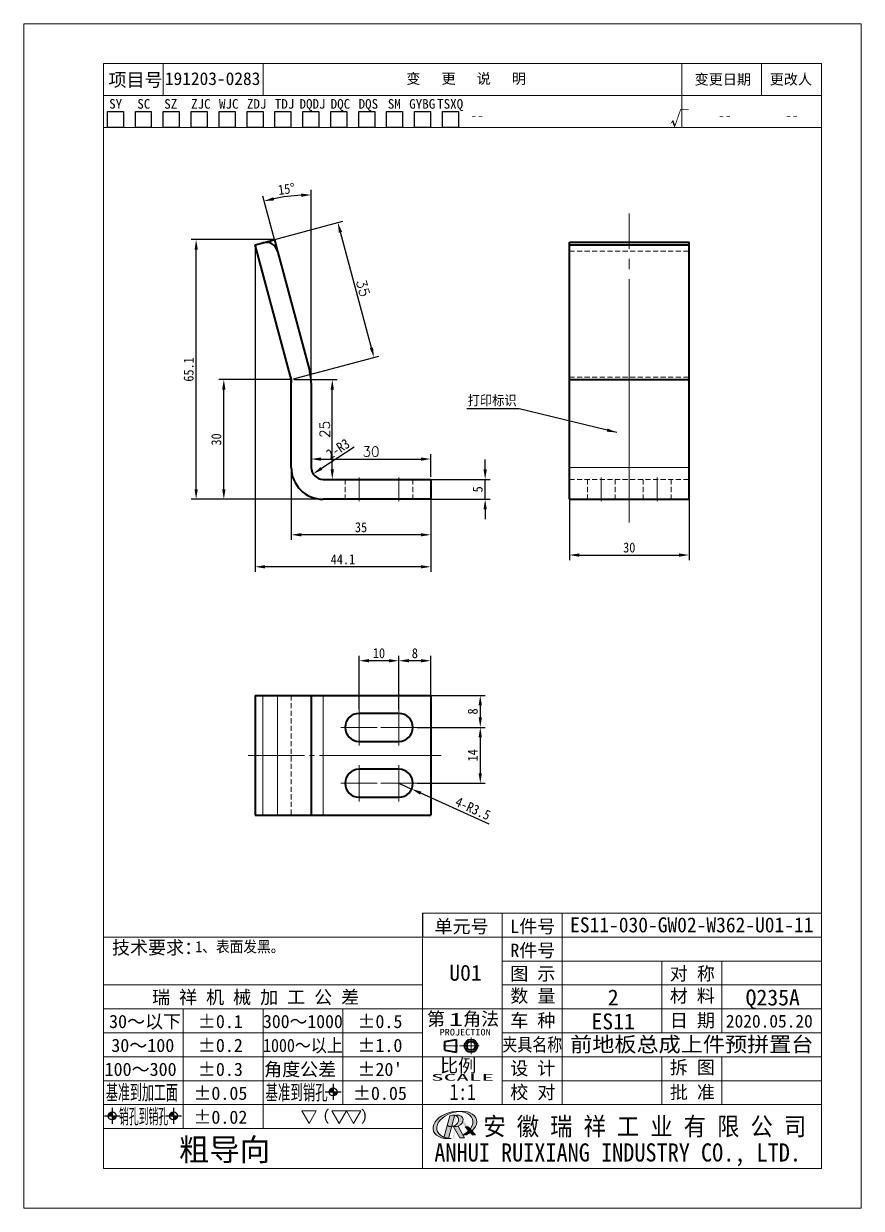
# Model space of a CAD drawing. Header units: millimetres. Extents: x -13336 to 61423, y -27528 to -3175.
# Drawn here: x -10968.9 to -10758.9, y -4819.5 to -4522.5 of the extents above; entities that cross this region are included whole.
import ezdxf
from ezdxf.enums import TextEntityAlignment as Align

# ---------------------------------------------------------------- set-up
doc = ezdxf.new("R2010")
doc.units = ezdxf.units.MM
for name, pattern in [('AM_ISO08W050x2', [9, 6, -0.75, 1.5, -0.75]), ('DASHDOT', [18.5, 12, -3, 0.5, -3]), ('SLD-中心线', [34.29, 30.48, -1.27, 1.27, -1.27]), ('SLD-实线', [0]), ('SLD-虚线', [1.905, 1.27, -0.635])]:
    doc.linetypes.add(name, pattern=pattern)
for name, color, linetype in [('08', 2, 'Continuous'), ('DIM', 2, 'Continuous'), ('尺寸线层', 2, 'SLD-实线')]:
    doc.layers.add(name, color=color, linetype=linetype)
for name, color, linetype, lineweight in [('UCS', 4, 'Continuous', 13), ('图框', 4, 'Continuous', 15), ('文字', 3, 'Continuous', 15), ('零件图A4打印', 252, 'Continuous', 15)]:
    doc.layers.add(name, color=color, linetype=linetype, lineweight=lineweight)
doc.styles.add('CHINA', font='', dxfattribs={"width": 0.9})
doc.styles.get("Standard").update_dxf_attribs({"font": 'txt', "bigfont": 'gbcbig.shx'})
doc.styles.get('CHINA').set_extended_font_data('SimSun')
doc.dimstyles.new('ISO-25', dxfattribs={"dimtxt": 2.5, "dimasz": 2.5, "dimexe": 1.25, "dimexo": 0.625, "dimtad": 1, "dimtxsty": 'Standard', "dimcen": 2.5, "dimadec": 0, "dimazin": 0, "dimtfac": 1, "dimtmove": 0, "dimatfit": 3, "dimfxl": 0, "dimarcsym": 0})
doc.dimstyles.new('ISO-25-1', dxfattribs={"dimtxt": 2.5, "dimasz": 2.5, "dimexe": 1.25, "dimexo": 0, "dimtad": 1, "dimdsep": 46, "dimtxsty": 'CHINA', "dimcen": 2.5, "dimclrd": 2, "dimclre": 2, "dimclrt": 2, "dimadec": 0, "dimazin": 0, "dimtfac": 1, "dimtmove": 0, "dimatfit": 3, "dimfxl": 0, "dimarcsym": 0})

# ---------------------------------------------------------------- blocks, each defined once
blk = doc.blocks.new('PIN_1')
h = blk.add_hatch(color=256)
h.paths.add_polyline_path([(0, 0.5, 0.414214), (-0.5, 0), (0, 0)])
h.paths.add_polyline_path([(0.5, 0), (0, 0), (0, -0.5, 0.414214)])
at = {"color": 1, "linetype": 'AM_ISO08W050x2'}
for p, q in [((0, 1), (0, -1)), ((-1, 0), (1, 0))]:
    blk.add_line(p, q, dxfattribs=at)
blk.add_circle((0, 0), 0.5)
blk = doc.blocks.new('Z$W@#30942B8A')
at = {"layer": '图框', "color": 4, "linetype": 'Continuous'}
for p, q in [((4.55, 0.11), (0, 7.99)), ((0, 7.99), (9.09, 7.99)), ((9.09, 7.99), (4.55, 0.11)), ((23.41, 0.11), (18.87, 7.99)), ((18.87, 7.99), (27.96, 7.99)), ((27.96, 7.99), (23.41, 0.11)), ((27.96, 7.99), (37.05, 7.99)), ((32.51, 0.11), (27.96, 7.99)), ((37.05, 7.99), (32.51, 0.11))]:
    blk.add_line(p, q, dxfattribs=at)
at = {"layer": '图框', "style": 'CHINA'}
blk.add_text('(    )', height=6.961, dxfattribs=at).set_placement((13.02, 1.68))
blk = doc.blocks.new('YU')
at = {"color": 2, "lineweight": 35, "ltscale": 0.304827}
for p, q in [((-6.6, 1.09), (-3.6, 1.6)), ((-6.6, -1.09), (-3.6, -1.6))]:
    blk.add_line(p, q, dxfattribs=at)
at = {"color": 7, "lineweight": 35, "ltscale": 0.013361}
blk.add_line((-6.6, 0.96), (-6.6, 1.09), dxfattribs=at)
at = {"color": 2, "lineweight": 35, "ltscale": 0.204928}
blk.add_line((-6.6, -1.09), (-6.6, 0.96), dxfattribs=at)
at = {"color": 7, "lineweight": 35, "ltscale": 0.019608}
blk.add_line((-3.6, 1.41), (-3.6, 1.6), dxfattribs=at)
at = {"color": 2, "lineweight": 35, "ltscale": 0.300725}
blk.add_line((-3.6, -1.6), (-3.6, 1.41), dxfattribs=at)
at = {"color": 1, "linetype": 'DASHDOT', "lineweight": 13, "ltscale": 0.416431}
blk.add_line((2.08, 0), (-3.4, 0), dxfattribs=at)
at = {"color": 1, "linetype": 'DASHDOT', "lineweight": 13, "ltscale": 0.416432}
blk.add_line((0, 2.08), (0, -2.08), dxfattribs=at)
at = {"color": 1, "linetype": 'DASHDOT', "lineweight": 13, "ltscale": 0.360631}
blk.add_line((-6.9, 0), (-3.3, 0), dxfattribs=at)
at = {"color": 2, "lineweight": 35}
for radius in [1.6, 1.09]:
    blk.add_circle((0, 0), radius, dxfattribs=at)
blk = doc.blocks.new('A4tukz')
at = {"layer": 'DIM', "color": 0}
blk.add_line((-100, 64), (-100, 58), dxfattribs=at)
at = {"layer": '图框', "color": 4}
for p, q in [((-165, 269), (-165, 277)), ((-140, 269), (-140, 277)), ((-140, 273), (-140, 277)), ((-35, 269), (-35, 277)), ((-15, 277), (-15, 269)), ((-135, 269), (-180, 269)), ((0, 269), (-135, 269)), ((-35, 269), (-35, 261)), ((0, 261), (-180, 261)), ((-80, 16), (-80, 64)), ((-65, 30), (-65, 64)), ((-180, 58), (-180, 0)), ((-100, 40), (-100, 58)), ((-100, 58), (-80, 58)), ((-80, 58), (0, 58)), ((-80, 52), (0, 52)), ((-25, 46), (-25, 52)), ((-100, 46), (-180, 46)), ((-180, 46), (-120, 46)), ((-80, 46), (0, 46)), ((-40, 38), (-40, 46)), ((-25, 38), (-25, 46)), ((-120, 40), (-180, 40)), ((-160, 10), (-160, 40)), ((-140, 10), (-140, 40)), ((-100, 40), (-120, 40)), ((-120, 16), (-120, 40)), ((-100, 34), (-100, 40)), ((-100, 40), (-80, 40)), ((-80, 40), (0, 40)), ((-40, 34), (-40, 38)), ((-25, 34), (-25, 38)), ((-120, 34), (-180, 34)), ((-100, 34), (-120, 34)), ((-100, 0), (-100, 34)), ((-80, 34), (0, 34)), ((-65, 16), (-65, 30)), ((-120, 28), (-180, 28)), ((-100, 28), (-80, 28)), ((-80, 28), (0, 28)), ((-40, 22), (-40, 28)), ((-25, 22), (-25, 28)), ((-120, 22), (-180, 22)), ((-100, 22), (-120, 22)), ((-80, 22), (0, 22)), ((-40, 16), (-40, 22)), ((-25, 16), (-25, 22)), ((-120, 16), (-180, 16)), ((-100, 16), (-120, 16)), ((-100, 16), (0, 16)), ((-120, 10), (-180, 10)), ((-100, 10), (-120, 10))]:
    blk.add_line(p, q, dxfattribs=at)
at = {"layer": '图框', "color": 0}
for p, q in [((-100, 64), (-80, 64)), ((-80, 64), (0, 64)), ((-100, 58), (-180, 58))]:
    blk.add_line(p, q, dxfattribs=at)
at = {"layer": '图框', "color": 4}
blk.add_lwpolyline([(0, 277), (-180, 277), (-180, 0), (0, 0)], close=True, dxfattribs=at)
at = {"layer": '文字', "color": 4}
blk.add_line((-40, 46), (-40, 52), dxfattribs=at)
at = {"layer": 'DIM', "color": 0}
blk.add_blockref('YU', (-87.85, 30.73), dxfattribs=at)
at = {"layer": 'DIM', "xscale": 2, "yscale": 2, "zscale": 2}
for p in [(-122.44, 19.17), (-177.78, 13.17), (-162.44, 13.17)]:
    blk.add_blockref('PIN_1', p, dxfattribs=at)
at = {"layer": '图框', "xscale": 0.4, "yscale": 0.4, "zscale": 0.4}
blk.add_blockref('Z$W@#30942B8A', (-130.28, 11.23), dxfattribs=at)
at = {"color": 4, "linetype": 'Continuous', "style": 'CHINA'}
for s, width, p, p2 in [('基准到加工面', 0.562035, (-179.38, 17.18), (-161.35, 17.18)), ('基准到销孔', 0.583055, (-139.38, 17.18), (-123.8, 17.18)), ('销孔到销孔', 0.460114, (-176.1, 11.18), (-163.8, 11.18))]:
    blk.add_text(s, height=3.759, dxfattribs=dict(at, width=width)).set_placement(p, p2, align=Align.FIT)
at = {"layer": 'UCS', "color": 4, "linetype": 'Continuous', "style": 'CHINA'}
for s, height, p in [('变   更   说   明', 2.5919, (-89.06, 271.93)), ('变更日期', 2.592, (-24.73, 271.75)), ('更改人', 2.592, (-7.67, 271.75))]:
    blk.add_text(s, height=height, dxfattribs=at).set_placement(p, align=Align.CENTER)
at = {"layer": '图框', "color": 4, "style": 'CHINA'}
for s, height, p in [('项目号', 3.314, (-171.96, 271.25)), ('单元号', 3.314, (-90.22, 59.02)), ('L件号', 3.314, (-72.35, 59.02)), ('技术要求：', 3.314, (-166.56, 53.71)), ('R件号', 3.314, (-72.35, 53.02)), ('图 示', 3.314, (-72.35, 47.18)), ('  瑞 祥 机 械 加 工 公 差', 3.3144, (-144.11, 41.28)), ('数 量', 3.314, (-72.35, 41.62)), (' 30～以下', 3.314, (-170.69, 35.19)), ('%%P0.1', 3.314, (-150.69, 35.19)), ('%%P0.5', 3.314, (-110.69, 35.19)), ('车 种', 3.314, (-72.35, 35.45)), ('%%P0.2', 3.314, (-150.69, 29.19)), ('%%P1.0', 3.314, (-110.69, 29.19)), (' 30～100', 3.314, (-171.27, 29.19)), ('%%P0.3', 3.314, (-150.69, 23.19)), ('角度公差', 3.314, (-130.69, 23.19)), ("%%P20'", 3.314, (-110.69, 23.19)), ('拆 图', 3.314, (-32.35, 23.68)), ('100～300', 3.314, (-170.69, 23.19)), ('%%P0.05', 3.314, (-150.69, 17.19)), ('%%P0.05', 3.314, (-110.69, 17.19)), ('批 准', 3.314, (-32.35, 17.45)), ('%%P0.02', 3.314, (-150.69, 11.19))]:
    blk.add_text(s, height=height, dxfattribs=at).set_placement(p, align=Align.CENTER)
for s, p in [('第  角法', (-98.87, 35.83)), ('比例', (-95.59, 24.09))]:
    blk.add_text(s, height=3.314, dxfattribs=at).set_placement(p)
at = {"layer": '图框', "color": 2, "style": 'CHINA', "width": 1.50449}
blk.add_text('1', height=3.31, dxfattribs=at).set_placement((-93.4, 35.71), (-89.86, 35.71), align=Align.FIT)
at = {"layer": '图框', "color": 4, "style": 'CHINA'}
for s, height, width, p, p2 in [('300～1000', 3.314, 0.942845, (-140, 35.19), (-120, 35.19)), ('1000～以上', 3.314, 0.84856, (-140, 29.19), (-120, 29.19)), ('PROJECTION', 1.657, 1.087064, (-95.73, 33.34), (-82.92, 33.34)), ('SCALE', 1.657, 2.678056, (-97.86, 22), (-82.08, 22))]:
    blk.add_text(s, height=height, dxfattribs=dict(at, width=width)).set_placement(p, p2, align=Align.FIT)
at = {"layer": '图框', "color": 1, "style": 'CHINA', "width": 0.9}
blk.add_text('安 徽 瑞 祥 工 业 有 限 公 司', height=4.5502, dxfattribs=at).set_placement((-84.75, 8.27))
at = {"layer": '图框', "color": 3, "style": 'CHINA', "width": 0.9}
blk.add_text('ANHUI RUIXIANG INDUSTRY CO., LTD.', height=4.5502, dxfattribs=at).set_placement((-97.05, 1.73))
blk = doc.blocks.new('徽标')
at = {"layer": '图框'}
h = blk.add_hatch(color=1, dxfattribs=at)
edge = h.paths.add_edge_path()
edge.add_ellipse((1.2, 9.46), major_axis=(11.5, 3.22), ratio=0.632757, start_angle=75.02328, end_angle=243.80597, ccw=False)
edge.add_ellipse((-1.05, 9.37), major_axis=(11.5, 3.22), ratio=0.632757, start_angle=63.80597, end_angle=246.05896)
edge.add_line((-3.85, 1.41), (-3.83, 1.41))
edge.add_ellipse((-1.05, 9.37), major_axis=(11.5, 3.22), ratio=0.632757, start_angle=246.12301, end_angle=255.02328)
edge = h.paths.add_edge_path()
edge.add_ellipse((1.2, 9.46), major_axis=(11.5, 3.22), ratio=0.632757, start_angle=-50.27955, end_angle=64.13426)
edge.add_line((4.38, 17.41), (3.6, 17.41))
edge.add_ellipse((1.2, 9.46), major_axis=(11.5, 3.22), ratio=0.632757, start_angle=68.04771, end_angle=75.02328)
edge.add_ellipse((-1.05, 9.37), major_axis=(11.5, 3.22), ratio=0.632757, start_angle=-40.39597, end_angle=63.80597, ccw=False)
edge.add_line((9.03, 7.11), (10.11, 5.93))
h = blk.add_hatch(color=1, dxfattribs=at)
edge = h.paths.add_edge_path()
edge.add_ellipse((1.06, 11.83), major_axis=(3.6, 1.69), ratio=0.808996, start_angle=440.15363, end_angle=446.82189, ccw=False)
edge.add_ellipse((-1.56, 11.83), major_axis=(3.6, 1.69), ratio=0.808996, start_angle=399.75547, end_angle=450)
edge.add_line((-2.92, 14.75), (-6.25, 2.29))
edge.add_ellipse((1.2, 9.46), major_axis=(11.5, 3.22), ratio=0.632757, start_angle=220.3275, end_angle=235.24457)
edge.add_line((-3.68, 1.64), (-0.1, 14.84))
edge = h.paths.add_edge_path()
edge.add_ellipse((1.06, 11.83), major_axis=(3.6, 1.69), ratio=0.808996, start_angle=219.82174, end_angle=262.64955, ccw=False)
edge.add_line((-0.83, 8.67), (2.97, 1.85))
edge.add_line((2.97, 1.85), (5.79, 1.85))
edge.add_line((5.79, 1.85), (1.96, 8.73))
edge = h.paths.add_edge_path()
edge.add_ellipse((1.06, 11.83), major_axis=(3.6, 1.69), ratio=0.808996, start_angle=262.64955, end_angle=440.15363)
edge.add_ellipse((-1.56, 11.83), major_axis=(3.6, 1.69), ratio=0.808996, start_angle=260.19411, end_angle=399.75547, ccw=False)
edge.add_line((-0.83, 8.68), (-0.83, 8.67))
edge.add_ellipse((1.06, 11.83), major_axis=(3.6, 1.69), ratio=0.808996, start_angle=219.82174, end_angle=262.64955)
h = blk.add_hatch(color=1, dxfattribs=at)
edge = h.paths.add_edge_path()
edge.add_ellipse((-1.56, 11.83), major_axis=(3.6, 1.69), ratio=0.808996, start_angle=245.34359, end_angle=260.15363)
edge.add_ellipse((1.06, 11.83), major_axis=(3.6, 1.69), ratio=0.808996, start_angle=204.31881, end_angle=219.75547, ccw=False)
edge.add_line((-1.66, 9.1), (-1.82, 8.48))
h = blk.add_hatch(color=1, dxfattribs=at)
edge = h.paths.add_edge_path()
edge.add_line((7.91, 8.34), (6.1, 8.34))
edge.add_line((6.1, 8.34), (8.14, 6.1))
edge.add_ellipse((-1.05, 9.37), major_axis=(11.5, 3.22), ratio=0.632757, start_angle=-48.16456, end_angle=-40.39597)
edge.add_line((9.03, 7.11), (7.91, 8.34))
edge = h.paths.add_edge_path()
edge.add_ellipse((1.2, 9.46), major_axis=(11.5, 3.22), ratio=0.632757, start_angle=-57.50566, end_angle=-50.27955)
edge.add_line((10.11, 5.93), (9.03, 7.11))
edge.add_ellipse((-1.05, 9.37), major_axis=(11.5, 3.22), ratio=0.632757, start_angle=-48.16456, end_angle=-40.39597, ccw=False)
edge.add_line((8.14, 6.1), (9.09, 5.06))
edge = h.paths.add_edge_path()
edge.add_ellipse((1.2, 9.46), major_axis=(11.5, 3.22), ratio=0.632757, start_angle=-57.50566, end_angle=-50.27955, ccw=False)
edge.add_line((9.09, 5.06), (10.36, 3.67))
edge.add_line((10.36, 3.67), (12.17, 3.67))
edge.add_line((12.17, 3.67), (10.11, 5.93))
edge = h.paths.add_edge_path()
edge.add_ellipse((-1.05, 9.37), major_axis=(11.5, 3.22), ratio=0.632757, start_angle=-69.65146, end_angle=-48.16456, ccw=False)
edge.add_line((4.86, 3.67), (6.94, 3.67))
edge.add_ellipse((1.2, 9.46), major_axis=(11.5, 3.22), ratio=0.632757, start_angle=-70.58976, end_angle=-57.50566)
edge.add_line((9.09, 5.06), (8.14, 6.1))
at = {"layer": '图框', "color": 1}
for p, q in [((-2.92, 14.75), (-6.36, 1.85)), ((-0.1, 14.84), (-3.74, 1.41)), ((-0.83, 8.68), (2.97, 1.85)), ((1.96, 8.73), (5.79, 1.85)), ((6.1, 8.34), (10.36, 3.67)), ((6.1, 8.34), (7.91, 8.34)), ((7.91, 8.34), (12.17, 3.67)), ((2.97, 1.85), (5.79, 1.85)), ((4.86, 3.67), (6.94, 3.67)), ((10.36, 3.67), (12.17, 3.67))]:
    blk.add_line(p, q, dxfattribs=at)
for centre, major_axis, ratio, start_param, end_param in [((-1.05, 9.37), (11.5, 3.22), 0.632757, -1.215647, 4.450996), ((1.2, 9.46), (11.5, 3.22), 0.632757, -1.232024, 4.255217), ((-1.56, 11.83), (3.6, 1.69), 0.808996, 3.550583, 7.853982), ((1.06, 11.83), (3.6, 1.69), 0.808996, 3.566036, 7.798513)]:
    blk.add_ellipse(centre, major_axis=major_axis, ratio=ratio, start_param=start_param, end_param=end_param, dxfattribs=at)
blk = doc.blocks.new('设变图纸变更2')
at = {"layer": 'DIM', "color": 6}
for points in [[(0, 4), (4, 4), (4, 0), (0, 0)], [(7, 4), (11, 4), (11, 0), (7, 0)], [(14, 4), (18, 4), (18, 0), (14, 0)], [(21, 4), (25, 4), (25, 0), (21, 0)], [(28, 4), (32, 4), (32, 0), (28, 0)], [(35, 4), (39, 4), (39, 0), (35, 0)], [(42, 4), (46, 4), (46, 0), (42, 0)], [(49, 4), (53, 4), (53, 0), (49, 0)], [(56, 4), (60, 4), (60, 0), (56, 0)], [(63, 4), (67, 4), (67, 0), (63, 0)], [(70, 4), (74, 4), (74, 0), (70, 0)], [(77, 4), (81, 4), (81, 0), (77, 0)], [(84, 4), (88, 4), (88, 0), (84, 0)]]:
    blk.add_lwpolyline(points, close=True, dxfattribs=at)
at = {"layer": '文字', "color": 6, "linetype": 'Continuous', "style": 'CHINA'}
for s, p in [('SY', (2.05, 4.71)), ('SC', (9.11, 4.69)), ('SZ', (15.86, 4.69)), ('ZJC', (23.41, 4.69)), ('WJC', (30.41, 4.69)), ('ZDJ', (37.41, 4.69)), ('TDJ', (44.41, 4.69)), ('DQDJ', (51.41, 4.69)), ('DQC', (58.41, 4.69)), ('DQS', (65.41, 4.69)), ('SM', (71.92, 4.69)), ('GYBG', (78.92, 4.69)), ('TSXQ', (85.92, 4.69))]:
    blk.add_text(s, height=2.4, dxfattribs=at).set_placement(p, align=Align.CENTER)
blk = doc.blocks.new('*D58')
at = {"layer": '08', "color": 2, "lineweight": -2, "transparency": 16777216}
for p, q in [((-10910.89, -4577.94), (-10910.89, -4659.92)), ((-10866.83, -4641.75), (-10866.83, -4659.92)), ((-10869.33, -4658.67), (-10908.39, -4658.67))]:
    blk.add_line(p, q, dxfattribs=at)
at = {"layer": '08', "color": 2, "transparency": 16777216}
for points in [[(-10908.39, -4658.26), (-10908.39, -4659.09), (-10910.89, -4658.67)], [(-10869.33, -4658.26), (-10869.33, -4659.09), (-10866.83, -4658.67)]]:
    blk.add_solid(points, dxfattribs=at)
at = {"layer": 'Defpoints', "color": 0, "transparency": 16777216}
for p in [(-10910.89, -4577.94), (-10866.83, -4641.75), (-10910.89, -4658.67)]:
    blk.add_point(p, dxfattribs=at)
at = {"layer": '08', "color": 2, "transparency": 16777216, "insert": (-10888.86, -4656.8), "char_height": 2.5, "attachment_point": 5, "style": 'CHINA'}
blk.add_mtext('44.1', dxfattribs=at)
blk = doc.blocks.new('*D59')
at = {"layer": '08', "color": 2, "lineweight": -2, "transparency": 16777216}
for p, q in [((-10906.06, -4576.65), (-10926.92, -4576.65)), ((-10925.67, -4639.25), (-10925.67, -4579.15)), ((-10893.83, -4641.75), (-10926.92, -4641.75))]:
    blk.add_line(p, q, dxfattribs=at)
at = {"layer": '08', "color": 2, "transparency": 16777216}
for points in [[(-10926.08, -4579.15), (-10925.25, -4579.15), (-10925.67, -4576.65)], [(-10926.08, -4639.25), (-10925.25, -4639.25), (-10925.67, -4641.75)]]:
    blk.add_solid(points, dxfattribs=at)
at = {"layer": 'Defpoints', "color": 0, "transparency": 16777216}
for p in [(-10925.67, -4576.65), (-10906.06, -4576.65), (-10893.83, -4641.75)]:
    blk.add_point(p, dxfattribs=at)
at = {"layer": '08', "color": 2, "transparency": 16777216, "insert": (-10927.54, -4609.2), "char_height": 2.5, "attachment_point": 5, "rotation": 90, "style": 'CHINA'}
blk.add_mtext('65.1', dxfattribs=at)
blk = doc.blocks.new('*D60')
at = {"layer": '08', "color": 2, "lineweight": -2, "transparency": 16777216}
for p, q in [((-10832.08, -4641.75), (-10832.08, -4656.98)), ((-10802.08, -4641.75), (-10802.08, -4656.98)), ((-10829.58, -4655.73), (-10804.58, -4655.73))]:
    blk.add_line(p, q, dxfattribs=at)
at = {"layer": '08', "color": 2, "transparency": 16777216}
for points in [[(-10829.58, -4655.31), (-10829.58, -4656.15), (-10832.08, -4655.73)], [(-10804.58, -4655.31), (-10804.58, -4656.15), (-10802.08, -4655.73)]]:
    blk.add_solid(points, dxfattribs=at)
at = {"layer": 'Defpoints', "color": 0, "transparency": 16777216}
for p in [(-10832.08, -4641.75), (-10802.08, -4641.75), (-10802.08, -4655.73)]:
    blk.add_point(p, dxfattribs=at)
at = {"layer": '08', "color": 2, "transparency": 16777216, "insert": (-10817.08, -4653.85), "char_height": 2.5, "attachment_point": 5, "style": 'CHINA'}
blk.add_mtext('30', dxfattribs=at)
blk = doc.blocks.new('*D61')
at = {"layer": '08', "color": 2, "lineweight": -2, "transparency": 16777216}
for p, q in [((-10853.2, -4634.25), (-10853.2, -4631.75)), ((-10866.83, -4636.75), (-10851.95, -4636.75)), ((-10853.2, -4641.75), (-10853.2, -4636.75)), ((-10866.83, -4641.75), (-10851.95, -4641.75)), ((-10853.2, -4644.25), (-10853.2, -4646.75))]:
    blk.add_line(p, q, dxfattribs=at)
at = {"layer": '08', "color": 2, "transparency": 16777216}
for points in [[(-10853.62, -4634.25), (-10852.79, -4634.25), (-10853.2, -4636.75)], [(-10853.62, -4644.25), (-10852.79, -4644.25), (-10853.2, -4641.75)]]:
    blk.add_solid(points, dxfattribs=at)
at = {"layer": 'Defpoints', "color": 0, "transparency": 16777216}
for p in [(-10866.83, -4636.75), (-10853.2, -4636.75), (-10866.83, -4641.75)]:
    blk.add_point(p, dxfattribs=at)
at = {"layer": '08', "color": 2, "transparency": 16777216, "insert": (-10855.08, -4639.25), "char_height": 2.5, "attachment_point": 5, "rotation": 90, "style": 'CHINA'}
blk.add_mtext('5', dxfattribs=at)
blk = doc.blocks.new('*D62')
at = {"layer": '08', "color": 2, "lineweight": -2, "transparency": 16777216}
for p, q in [((-10901.83, -4633.75), (-10901.83, -4651.9)), ((-10866.83, -4641.75), (-10866.83, -4651.9)), ((-10869.33, -4650.65), (-10899.33, -4650.65))]:
    blk.add_line(p, q, dxfattribs=at)
at = {"layer": '08', "color": 2, "transparency": 16777216}
for points in [[(-10899.33, -4650.23), (-10899.33, -4651.06), (-10901.83, -4650.65)], [(-10869.33, -4650.23), (-10869.33, -4651.06), (-10866.83, -4650.65)]]:
    blk.add_solid(points, dxfattribs=at)
at = {"layer": 'Defpoints', "color": 0, "transparency": 16777216}
for p in [(-10901.83, -4633.75), (-10866.83, -4641.75), (-10901.83, -4650.65)]:
    blk.add_point(p, dxfattribs=at)
at = {"layer": '08', "color": 2, "transparency": 16777216, "insert": (-10884.33, -4648.77), "char_height": 2.5, "attachment_point": 5, "style": 'CHINA'}
blk.add_mtext('35', dxfattribs=at)
blk = doc.blocks.new('*D7')
at = {"layer": '08', "color": 2, "lineweight": -2, "transparency": 16777216}
for p, q in [((-10901.83, -4611.75), (-10919.98, -4611.75)), ((-10918.73, -4639.25), (-10918.73, -4614.25)), ((-10893.83, -4641.75), (-10919.98, -4641.75))]:
    blk.add_line(p, q, dxfattribs=at)
at = {"layer": '08', "color": 2, "transparency": 16777216}
for points in [[(-10919.15, -4614.25), (-10918.31, -4614.25), (-10918.73, -4611.75)], [(-10919.15, -4639.25), (-10918.31, -4639.25), (-10918.73, -4641.75)]]:
    blk.add_solid(points, dxfattribs=at)
at = {"layer": 'Defpoints', "color": 0, "transparency": 16777216}
for p in [(-10918.73, -4611.75), (-10901.83, -4611.75), (-10893.83, -4641.75)]:
    blk.add_point(p, dxfattribs=at)
at = {"layer": '08', "color": 2, "transparency": 16777216, "insert": (-10920.6, -4626.75), "char_height": 2.5, "attachment_point": 5, "rotation": 90, "style": 'CHINA'}
blk.add_mtext('30', dxfattribs=at)
blk = doc.blocks.new('*D63')
at = {"layer": '08', "color": 2, "lineweight": -2, "transparency": 16777216}
for p, q in [((-10896.83, -4611.09), (-10896.83, -4564.19)), ((-10906.06, -4576.65), (-10908.97, -4565.79))]:
    blk.add_line(p, q, dxfattribs=at)
blk.add_arc((-10896.83, -4611.09), 45.66, 93.1378, 101.8623, dxfattribs=at)
at = {"layer": '08', "color": 2, "transparency": 16777216}
for points in [[(-10906.12, -4566.82), (-10906.31, -4566.01), (-10908.65, -4566.99)], [(-10899.34, -4565.09), (-10899.32, -4565.92), (-10896.83, -4565.44)]]:
    blk.add_solid(points, dxfattribs=at)
at = {"layer": 'Defpoints', "color": 0, "transparency": 16777216}
for p in [(-10900.81, -4565.61), (-10906.06, -4576.65), (-10897.2, -4609.69), (-10896.83, -4612.54), (-10896.83, -4633.75)]:
    blk.add_point(p, dxfattribs=at)
at = {"layer": '08', "color": 2, "transparency": 16777216, "insert": (-10903.03, -4563.97), "char_height": 2.5, "attachment_point": 5, "rotation": 7.5, "style": 'CHINA'}
blk.add_mtext('15°', dxfattribs=at)
blk = doc.blocks.new('*D8')
at = {"layer": '08', "color": 2, "lineweight": -2, "transparency": 16777216}
blk.add_line((-10886.05, -4628.68), (-10894.25, -4634.02), dxfattribs=at)
at = {"layer": '08', "color": 2, "transparency": 16777216}
blk.add_solid([(-10894.48, -4633.68), (-10894.02, -4634.37), (-10896.34, -4635.39)], dxfattribs=at)
at = {"layer": 'Defpoints', "color": 0, "transparency": 16777216}
for p in [(-10896.34, -4635.39), (-10893.83, -4633.75)]:
    blk.add_point(p, dxfattribs=at)
at = {"layer": '08', "color": 2, "transparency": 16777216, "insert": (-10890.13, -4629.1), "char_height": 2.5, "attachment_point": 5, "rotation": 33.1318, "style": 'CHINA'}
blk.add_mtext('2-R3', dxfattribs=at)
blk = doc.blocks.new('*D64')
at = {"layer": '08', "color": 2, "lineweight": -2, "transparency": 16777216}
for p, q in [((-10866.83, -4690.94), (-10853.18, -4690.94)), ((-10854.43, -4693.44), (-10854.43, -4696.44)), ((-10870.28, -4698.94), (-10853.18, -4698.94))]:
    blk.add_line(p, q, dxfattribs=at)
at = {"layer": '08', "color": 2, "transparency": 16777216}
for points in [[(-10854.85, -4693.44), (-10854.02, -4693.44), (-10854.43, -4690.94)], [(-10854.85, -4696.44), (-10854.02, -4696.44), (-10854.43, -4698.94)]]:
    blk.add_solid(points, dxfattribs=at)
at = {"layer": 'Defpoints', "color": 0, "transparency": 16777216}
for p in [(-10866.83, -4690.94), (-10870.28, -4698.94), (-10854.43, -4698.94)]:
    blk.add_point(p, dxfattribs=at)
at = {"layer": '08', "color": 2, "transparency": 16777216, "insert": (-10856.31, -4694.94), "char_height": 2.5, "attachment_point": 5, "rotation": 90, "style": 'CHINA'}
blk.add_mtext('8', dxfattribs=at)
blk = doc.blocks.new('*D65')
at = {"layer": '08', "color": 2, "lineweight": -2, "transparency": 16777216}
for p, q in [((-10870.28, -4698.94), (-10853.18, -4698.94)), ((-10854.43, -4701.44), (-10854.43, -4710.44)), ((-10870.28, -4712.94), (-10853.18, -4712.94))]:
    blk.add_line(p, q, dxfattribs=at)
at = {"layer": '08', "color": 2, "transparency": 16777216}
for points in [[(-10854.85, -4701.44), (-10854.02, -4701.44), (-10854.43, -4698.94)], [(-10854.85, -4710.44), (-10854.02, -4710.44), (-10854.43, -4712.94)]]:
    blk.add_solid(points, dxfattribs=at)
at = {"layer": 'Defpoints', "color": 0, "transparency": 16777216}
for p in [(-10870.28, -4698.94), (-10870.28, -4712.94), (-10854.43, -4712.94)]:
    blk.add_point(p, dxfattribs=at)
at = {"layer": '08', "color": 2, "transparency": 16777216, "insert": (-10856.31, -4705.94), "char_height": 2.5, "attachment_point": 5, "rotation": 90, "style": 'CHINA'}
blk.add_mtext('14', dxfattribs=at)
blk = doc.blocks.new('*D66')
at = {"layer": '08', "color": 2, "lineweight": -2, "transparency": 16777216}
for p, q in [((-10874.83, -4694.39), (-10874.83, -4680.98)), ((-10869.33, -4682.23), (-10872.33, -4682.23)), ((-10866.83, -4690.94), (-10866.83, -4680.98))]:
    blk.add_line(p, q, dxfattribs=at)
at = {"layer": '08', "color": 2, "transparency": 16777216}
for points in [[(-10872.33, -4681.81), (-10872.33, -4682.64), (-10874.83, -4682.23)], [(-10869.33, -4681.81), (-10869.33, -4682.64), (-10866.83, -4682.23)]]:
    blk.add_solid(points, dxfattribs=at)
at = {"layer": 'Defpoints', "color": 0, "transparency": 16777216}
for p in [(-10874.83, -4682.23), (-10866.83, -4690.94), (-10874.83, -4694.39)]:
    blk.add_point(p, dxfattribs=at)
at = {"layer": '08', "color": 2, "transparency": 16777216, "insert": (-10870.83, -4680.35), "char_height": 2.5, "attachment_point": 5, "style": 'CHINA'}
blk.add_mtext('8', dxfattribs=at)
blk = doc.blocks.new('*D67')
at = {"layer": '08', "color": 2, "lineweight": -2, "transparency": 16777216}
for p, q in [((-10884.83, -4694.39), (-10884.83, -4680.98)), ((-10877.33, -4682.23), (-10882.33, -4682.23)), ((-10874.83, -4694.39), (-10874.83, -4680.98))]:
    blk.add_line(p, q, dxfattribs=at)
at = {"layer": '08', "color": 2, "transparency": 16777216}
for points in [[(-10882.33, -4681.81), (-10882.33, -4682.64), (-10884.83, -4682.23)], [(-10877.33, -4681.81), (-10877.33, -4682.64), (-10874.83, -4682.23)]]:
    blk.add_solid(points, dxfattribs=at)
at = {"layer": 'Defpoints', "color": 0, "transparency": 16777216}
for p in [(-10884.83, -4682.23), (-10884.83, -4694.39), (-10874.83, -4694.39)]:
    blk.add_point(p, dxfattribs=at)
at = {"layer": '08', "color": 2, "transparency": 16777216, "insert": (-10879.83, -4680.35), "char_height": 2.5, "attachment_point": 5, "style": 'CHINA'}
blk.add_mtext('10', dxfattribs=at)
blk = doc.blocks.new('*D9')
at = {"layer": '08', "color": 2, "lineweight": -2, "transparency": 16777216}
for p, q in [((-10874.83, -4712.94), (-10871.64, -4714.39)), ((-10852.24, -4723.16), (-10869.36, -4715.42))]:
    blk.add_line(p, q, dxfattribs=at)
at = {"layer": '08', "color": 2, "transparency": 16777216}
blk.add_solid([(-10869.19, -4715.04), (-10869.53, -4715.79), (-10871.64, -4714.39)], dxfattribs=at)
at = {"layer": 'Defpoints', "color": 0, "transparency": 16777216}
for p in [(-10874.83, -4712.94), (-10871.64, -4714.39)]:
    blk.add_point(p, dxfattribs=at)
at = {"layer": '08', "color": 2, "transparency": 16777216, "insert": (-10856.27, -4719.28), "char_height": 2.5, "attachment_point": 5, "rotation": 335.6679, "style": 'CHINA'}
blk.add_mtext('4-R3.5', dxfattribs=at)
blk = doc.blocks.new('*D274')
at = {"color": 0, "lineweight": -2, "transparency": 16777216}
for p, q in [((-10910.28, -4577.78), (-10888.93, -4572.06)), ((-10881.72, -4603.78), (-10889.49, -4574.8)), ((-10901.23, -4611.59), (-10879.87, -4605.87))]:
    blk.add_line(p, q, dxfattribs=at)
at = {"color": 0, "transparency": 16777216}
for points in [[(-10889.09, -4574.69), (-10889.89, -4574.91), (-10890.14, -4572.38)], [(-10881.32, -4603.67), (-10882.13, -4603.88), (-10881.08, -4606.19)]]:
    blk.add_solid(points, dxfattribs=at)
at = {"layer": 'Defpoints', "color": 0, "transparency": 16777216}
for p in [(-10890.14, -4572.38), (-10910.89, -4577.94), (-10901.83, -4611.75)]:
    blk.add_point(p, dxfattribs=at)
at = {"color": 0, "transparency": 16777216, "insert": (-10883.8, -4588.8), "char_height": 2.5, "attachment_point": 5, "rotation": 285.0007}
blk.add_mtext('35', dxfattribs=at)
blk = doc.blocks.new('*D275')
at = {"color": 0, "lineweight": -2, "transparency": 16777216}
for p, q in [((-10901.2, -4611.75), (-10890.28, -4611.75)), ((-10891.53, -4634.25), (-10891.53, -4614.25)), ((-10893.2, -4636.75), (-10890.28, -4636.75))]:
    blk.add_line(p, q, dxfattribs=at)
at = {"color": 0, "transparency": 16777216}
for points in [[(-10891.95, -4614.25), (-10891.12, -4614.25), (-10891.53, -4611.75)], [(-10891.95, -4634.25), (-10891.12, -4634.25), (-10891.53, -4636.75)]]:
    blk.add_solid(points, dxfattribs=at)
at = {"layer": 'Defpoints', "color": 0, "transparency": 16777216}
for p in [(-10901.83, -4611.75), (-10891.53, -4611.75), (-10893.83, -4636.75)]:
    blk.add_point(p, dxfattribs=at)
at = {"color": 0, "transparency": 16777216, "insert": (-10893.41, -4624.25), "char_height": 2.5, "attachment_point": 5, "rotation": 90}
blk.add_mtext('25', dxfattribs=at)
blk = doc.blocks.new('*D276')
at = {"color": 0, "lineweight": -2, "transparency": 16777216}
for p, q in [((-10896.83, -4633.13), (-10896.83, -4630.41)), ((-10894.33, -4631.66), (-10869.33, -4631.66)), ((-10866.83, -4636.13), (-10866.83, -4630.41))]:
    blk.add_line(p, q, dxfattribs=at)
at = {"color": 0, "transparency": 16777216}
for points in [[(-10894.33, -4631.25), (-10894.33, -4632.08), (-10896.83, -4631.66)], [(-10869.33, -4631.25), (-10869.33, -4632.08), (-10866.83, -4631.66)]]:
    blk.add_solid(points, dxfattribs=at)
at = {"layer": 'Defpoints', "color": 0, "transparency": 16777216}
for p in [(-10866.83, -4631.66), (-10896.83, -4633.75), (-10866.83, -4636.75)]:
    blk.add_point(p, dxfattribs=at)
at = {"color": 0, "transparency": 16777216, "insert": (-10881.83, -4629.79), "char_height": 2.5, "attachment_point": 5}
blk.add_mtext('30', dxfattribs=at)

msp = doc.modelspace()

# ---------------------------------------------------------------- linework, layer by layer
at = {"color": 6, "lineweight": 35}
for p, q in [((-10907.024, -4576.909), (-10906.058, -4576.65)), ((-10906.058, -4576.65), (-10905.282, -4579.548)), ((-10908.956, -4577.427), (-10907.024, -4576.909))]:
    msp.add_line(p, q, dxfattribs=at)
at = {"color": 7, "lineweight": 35}
for p, q in [((-10910.888, -4577.944), (-10908.956, -4577.427)), ((-10902.033, -4610.989), (-10910.888, -4577.944)), ((-10905.281, -4579.548), (-10897.204, -4609.695)), ((-10832.081, -4577.427), (-10832.081, -4577.324)), ((-10832.081, -4577.324), (-10802.081, -4577.324)), ((-10832.081, -4577.944), (-10832.081, -4577.427)), ((-10832.081, -4577.944), (-10802.081, -4577.944)), ((-10832.081, -4611.752), (-10832.081, -4577.944)), ((-10802.081, -4577.427), (-10802.081, -4577.324)), ((-10802.081, -4577.944), (-10802.081, -4577.427)), ((-10802.081, -4611.752), (-10802.081, -4577.944)), ((-10902.033, -4610.989), (-10901.829, -4611.752)), ((-10901.829, -4611.752), (-10901.829, -4612.542)), ((-10832.081, -4611.752), (-10802.081, -4611.752)), ((-10832.081, -4633.752), (-10832.081, -4611.752)), ((-10802.081, -4633.752), (-10802.081, -4611.752)), ((-10901.829, -4633.752), (-10901.829, -4612.542)), ((-10896.829, -4612.542), (-10896.829, -4633.752)), ((-10832.081, -4641.752), (-10832.081, -4633.752)), ((-10802.081, -4641.752), (-10802.081, -4633.752)), ((-10893.829, -4636.752), (-10866.829, -4636.752)), ((-10866.829, -4636.752), (-10866.829, -4641.752)), ((-10866.829, -4641.752), (-10893.829, -4641.752)), ((-10832.081, -4641.752), (-10802.081, -4641.752)), ((-10910.888, -4690.943), (-10908.956, -4690.943)), ((-10910.888, -4690.943), (-10910.888, -4720.943)), ((-10908.956, -4690.943), (-10905.281, -4690.943)), ((-10905.281, -4690.943), (-10896.829, -4690.943)), ((-10896.829, -4690.943), (-10893.829, -4690.943)), ((-10896.829, -4690.943), (-10896.829, -4720.943)), ((-10893.829, -4690.943), (-10866.829, -4690.943)), ((-10866.829, -4690.943), (-10866.829, -4720.943)), ((-10874.829, -4695.443), (-10884.829, -4695.443)), ((-10884.829, -4702.443), (-10874.829, -4702.443)), ((-10874.829, -4709.443), (-10884.829, -4709.443)), ((-10884.829, -4716.443), (-10874.829, -4716.443)), ((-10910.888, -4720.943), (-10908.956, -4720.943)), ((-10908.956, -4720.943), (-10905.281, -4720.943)), ((-10905.281, -4720.943), (-10896.829, -4720.943)), ((-10896.829, -4720.943), (-10893.829, -4720.943)), ((-10893.829, -4720.943), (-10866.829, -4720.943))]:
    msp.add_line(p, q, dxfattribs=at)
at = {"color": 7, "lineweight": 13}
for p, q in [((-10832.081, -4577.427), (-10802.081, -4577.427)), ((-10832.081, -4633.752), (-10802.081, -4633.752)), ((-10908.956, -4690.943), (-10908.956, -4720.943)), ((-10905.281, -4690.943), (-10905.281, -4720.943)), ((-10893.829, -4690.943), (-10893.829, -4720.943))]:
    msp.add_line(p, q, dxfattribs=at)
at = {"color": 7, "lineweight": 35}
for centre, radius, start, end in [((-10908.179, -4580.324), 3, 15, 105), ((-10907.829, -4612.542), 6, 0, 15.00066), ((-10907.829, -4612.542), 11, 0, 15.00008), ((-10893.829, -4633.752), 8, 180.00001, 270), ((-10893.829, -4633.752), 3, 180.00001, 270), ((-10884.829, -4698.943), 3.5, 90, 270), ((-10874.829, -4698.943), 3.5, 270, 90), ((-10884.829, -4712.943), 3.5, 90, 270), ((-10874.829, -4712.943), 3.5, 270, 90)]:
    msp.add_arc(centre, radius, start, end, dxfattribs=at)
at = {"layer": '图框', "color": 4}
for p, q in [((-10768.902, -4532.51), (-10805.902, -4532.51)), ((-10768.902, -4540.51), (-10768.902, -4532.51)), ((-10768.902, -4548.51), (-10768.902, -4540.51)), ((-10868.902, -4781.51), (-10888.902, -4781.51))]:
    msp.add_line(p, q, dxfattribs=at)
at = {"layer": '图框', "color": 8}
msp.add_lwpolyline([(-10758.902, -4522.51), (-10968.902, -4522.51), (-10968.902, -4819.51), (-10758.902, -4819.51)], close=True, dxfattribs=at)
at = {"layer": '尺寸线层', "color": 1, "linetype": 'SLD-中心线', "lineweight": 13, "ltscale": 2}
msp.add_line((-10817.081, -4647.529), (-10817.081, -4570.137), dxfattribs=at)
at = {"layer": '尺寸线层', "color": 3, "linetype": 'SLD-虚线', "lineweight": 13}
for p, q in [((-10832.081, -4579.548), (-10802.081, -4579.548)), ((-10832.081, -4611.093), (-10802.081, -4611.093)), ((-10832.081, -4633.752), (-10802.081, -4633.752)), ((-10888.329, -4636.752), (-10888.329, -4641.752)), ((-10888.329, -4636.752), (-10888.329, -4641.752)), ((-10884.829, -4636.752), (-10884.829, -4641.752)), ((-10884.829, -4636.752), (-10884.829, -4641.752)), ((-10884.829, -4636.752), (-10884.829, -4641.752)), ((-10884.829, -4636.752), (-10884.829, -4641.752)), ((-10874.829, -4636.752), (-10874.829, -4641.752)), ((-10874.829, -4636.752), (-10874.829, -4641.752)), ((-10874.829, -4636.752), (-10874.829, -4641.752)), ((-10874.829, -4636.752), (-10874.829, -4641.752)), ((-10871.329, -4636.752), (-10871.329, -4641.752)), ((-10871.329, -4636.752), (-10871.329, -4641.752)), ((-10832.081, -4636.752), (-10802.081, -4636.752)), ((-10827.581, -4636.752), (-10827.581, -4641.752)), ((-10820.581, -4636.752), (-10820.581, -4641.752)), ((-10813.581, -4636.752), (-10813.581, -4641.752)), ((-10806.581, -4636.752), (-10806.581, -4641.752)), ((-10901.829, -4690.943), (-10901.829, -4720.943)), ((-10893.829, -4690.943), (-10893.829, -4720.943))]:
    msp.add_line(p, q, dxfattribs=at)
at = {"layer": '尺寸线层', "color": 1, "linetype": 'SLD-中心线', "lineweight": 13}
for p, q in [((-10884.829, -4636.252), (-10884.829, -4642.252)), ((-10874.829, -4636.252), (-10874.829, -4642.252)), ((-10824.081, -4636.252), (-10824.081, -4642.252)), ((-10810.081, -4636.252), (-10810.081, -4642.252)), ((-10884.829, -4694.393), (-10884.829, -4703.493)), ((-10874.829, -4694.393), (-10874.829, -4703.493)), ((-10880.279, -4698.943), (-10889.379, -4698.943)), ((-10870.279, -4698.943), (-10879.379, -4698.943)), ((-10864.226, -4705.943), (-10912.641, -4705.943)), ((-10884.829, -4708.393), (-10884.829, -4717.493)), ((-10874.829, -4708.393), (-10874.829, -4717.493)), ((-10880.279, -4712.943), (-10889.379, -4712.943)), ((-10870.279, -4712.943), (-10879.379, -4712.943))]:
    msp.add_line(p, q, dxfattribs=at)
at = {"layer": '零件图A4打印', "color": 0}
msp.add_lwpolyline([(-10968.902, -4522.51), (-10758.902, -4522.51), (-10758.902, -4819.51), (-10968.902, -4819.51)], close=True, dxfattribs=at)

# ---------------------------------------------------------------- block references
at = {"layer": 'DIM', "color": 0}
for name, p in [('A4tukz', (-10768.902, -4809.51)), ('设变图纸变更2', (-10947.902, -4548.51))]:
    msp.add_blockref(name, p, dxfattribs=at)
at = {"layer": '图框', "xscale": 0.4290000000000873, "yscale": 0.4290000000000873, "zscale": 0.4290000000000873}
msp.add_blockref('徽标', (-10860.83, -4802.651), dxfattribs=at)

# ---------------------------------------------------------------- texts
at = {"color": 1, "linetype": 'Continuous', "style": 'CHINA', "width": 0.912712}
msp.add_text('ES11-030-GW02-W362-U01-11', height=3.7594, dxfattribs=at).set_placement((-10831.902, -4750.325), (-10770.902, -4750.325), align=Align.FIT)
at = {"color": 6, "linetype": 'Continuous', "style": 'CHINA', "width": 1.037173}
msp.add_text('前地板总成上件预拼置台', height=3.7594, dxfattribs=at).set_placement((-10831.902, -4780.275), (-10770.902, -4780.275), align=Align.FIT)
at = {"layer": 'DIM', "color": 1, "insert": (-10806.915, -4544.557), "char_height": 3.5, "width": 2.12284, "attachment_point": 1}
msp.add_mtext('{\\fSimSun|b1|i0|c134|p2;√}', dxfattribs=at)
at = {"layer": 'DIM', "color": 2, "insert": (-10845.307, -4618.445), "char_height": 2.5, "attachment_point": 9, "style": 'CHINA'}
msp.add_mtext('打印标识', dxfattribs=at)
at = {"layer": '图框', "color": 4, "style": 'CHINA'}
for s, p in [('对 称', (-10801.257, -4762.33)), ('材 料', (-10801.257, -4767.887)), ('日 期', (-10801.257, -4774.06)), ('设 计', (-10841.257, -4786.06)), ('校 对', (-10841.257, -4792.06))]:
    msp.add_text(s, height=3.3144, dxfattribs=at).set_placement(p, align=Align.CENTER)
at = {"layer": '图框', "color": 4, "style": 'CHINA', "width": 0.795525}
msp.add_text('夹具名称', height=3.3144, dxfattribs=at).set_placement((-10848.902, -4780.126), (-10833.902, -4780.126), align=Align.FIT)
at = {"layer": '文字', "color": 6, "linetype": 'Continuous', "style": 'CHINA'}
for s, height, p in [('191203-0283', 3.19988, (-10921.538, -4537.886)), ('2', 4, (-10821.111, -4768.65)), ('Q235A', 3.9998, (-10781.111, -4768.65)), ('ES11', 3.9998, (-10821.111, -4774.65))]:
    msp.add_text(s, height=height, dxfattribs=at).set_placement(p, align=Align.CENTER)
at = {"layer": '文字', "color": 1, "linetype": 'Continuous', "style": 'CHINA'}
for p in [(-10855.206, -4546.655), (-10793.131, -4546.655), (-10776.315, -4546.655)]:
    msp.add_text('--', height=2.3999, dxfattribs=at).set_placement(p, align=Align.CENTER)
at = {"layer": '文字', "color": 2, "linetype": 'Continuous', "style": 'CHINA'}
for s, height, p in [('U01', 3.9998, (-10858.137, -4762.447)), ('2020.05.20', 3.1999, (-10781.962, -4774.186))]:
    msp.add_text(s, height=height, dxfattribs=at).set_placement(p, align=Align.CENTER)
at = {"layer": '文字', "color": 2, "linetype": 'Continuous', "style": 'CHINA', "width": 0.8}
msp.add_text('1:1', height=4, dxfattribs=at).set_placement((-10858.836, -4792.329), align=Align.CENTER)
at = {"layer": '文字', "color": 2, "linetype": 'Continuous', "style": 'CHINA'}
msp.add_text('粗导向', height=5.5998, dxfattribs=at).set_placement((-10930.009, -4807.591))
at = {"layer": '文字', "color": 6, "linetype": 'Continuous', "insert": (-10925.853, -4747.842), "char_height": 2.8, "attachment_point": 1, "style": 'CHINA'}
msp.add_mtext('\\P1、表面发黑。', dxfattribs=at)

# ---------------------------------------------------------------- dimensions: what is measured, and where the dimension line sits
dim = msp.add_aligned_dim(p1=(-10901.829, -4611.752), p2=(-10910.888, -4577.944), distance=-21.484, dimstyle='ISO-25')
dim.commit()
dim.dimension.update_dxf_attribs({"geometry": '*D274', "text_midpoint": (-10883.795, -4588.802)})
dim = msp.add_linear_dim(base=(-10891.533, -4611.752), p1=(-10893.829, -4636.752), p2=(-10901.829, -4611.752), angle=90, dimstyle='ISO-25')
dim.commit()
dim.dimension.update_dxf_attribs({"geometry": '*D275', "text_midpoint": (-10893.408, -4624.252)})
dim = msp.add_linear_dim(base=(-10866.829, -4631.664), p1=(-10896.829, -4633.752), p2=(-10866.829, -4636.752), dimstyle='ISO-25')
dim.commit()
dim.dimension.update_dxf_attribs({"geometry": '*D276', "text_midpoint": (-10881.829, -4629.789)})
at = {"layer": '08'}
dim = msp.add_angular_dim_2l(base=(-10900.808, -4565.612), line1=((-10906.058, -4576.65), (-10897.204, -4609.695)), line2=((-10896.829, -4612.542), (-10896.829, -4633.752)), dimstyle='ISO-25-1', dxfattribs=at)
dim.commit()
dim.dimension.update_dxf_attribs({"geometry": '*D63', "text_midpoint": (-10903.033, -4563.97)})
for base, p1, p2, picture, middle in [((-10925.665, -4576.65), (-10893.829, -4641.752), (-10906.058, -4576.65), '*D59', (-10927.54, -4609.201)), ((-10918.729, -4611.752), (-10893.829, -4641.752), (-10901.829, -4611.752), '*D7', (-10920.604, -4626.752)), ((-10853.204, -4636.752), (-10866.829, -4641.752), (-10866.829, -4636.752), '*D61', (-10855.079, -4639.252)), ((-10854.434, -4698.943), (-10866.829, -4690.943), (-10870.279, -4698.943), '*D64', (-10856.309, -4694.943)), ((-10854.434, -4712.943), (-10870.279, -4698.943), (-10870.279, -4712.943), '*D65', (-10856.309, -4705.943))]:
    dim = msp.add_linear_dim(base=base, p1=p1, p2=p2, angle=90, dimstyle='ISO-25-1', dxfattribs=at)
    dim.commit()
    dim.dimension.update_dxf_attribs({"geometry": picture, "text_midpoint": middle})
dim = msp.add_linear_dim(base=(-10910.888, -4658.673), p1=(-10866.829, -4641.752), p2=(-10910.888, -4577.944), dimstyle='ISO-25-1', override={"dimdec": 1}, dxfattribs=at)
dim.commit()
dim.dimension.update_dxf_attribs({"geometry": '*D58', "text_midpoint": (-10888.858, -4656.798)})
for center, mpoint, override, picture, middle in [((-10893.829, -4633.752), (-10896.341, -4635.391), {"dimpost": '2-R<>'}, '*D8', (-10889.103, -4630.667)), ((-10874.829, -4712.943), (-10871.64, -4714.385), {"dimgap": 0.625, "dimdec": 2, "dimzin": 8, "dimpost": '4-R<>', "dimtol": 0, "dimlim": 0, "dimtp": 0, "dimtm": 0, "dimtfac": 1}, '*D9', (-10857.04, -4720.987))]:
    dim = msp.add_radius_dim(center=center, mpoint=mpoint, dimstyle='ISO-25-1', override=override, dxfattribs=at)
    dim.commit()
    dim.dimension.update_dxf_attribs({"geometry": picture, "text_midpoint": middle, "dimtype": 164})
for base, p1, p2, picture, middle in [((-10901.829, -4650.647), (-10866.829, -4641.752), (-10901.829, -4633.752), '*D62', (-10884.329, -4648.772)), ((-10802.081, -4655.73), (-10832.081, -4641.752), (-10802.081, -4641.752), '*D60', (-10817.081, -4653.855)), ((-10884.829, -4682.225), (-10874.829, -4694.393), (-10884.829, -4694.393), '*D67', (-10879.829, -4680.35)), ((-10874.829, -4682.225), (-10866.829, -4690.943), (-10874.829, -4694.393), '*D66', (-10870.829, -4680.35))]:
    dim = msp.add_linear_dim(base=base, p1=p1, p2=p2, dimstyle='ISO-25-1', dxfattribs=at)
    dim.commit()
    dim.dimension.update_dxf_attribs({"geometry": picture, "text_midpoint": middle})

# ---------------------------------------------------------------- leaders
at = {"layer": 'DIM', "annotation_type": 0, "has_hookline": 1, "hookline_direction": 1, "text_width": 12.507}
msp.add_leader([(-10820.198, -4624.989), (-10844.682, -4619.07)], dimstyle='ISO-25-1', override={"dimgap": 0.625, "dimtad": 1}, dxfattribs=at)

doc.saveas('drawing.dxf')
